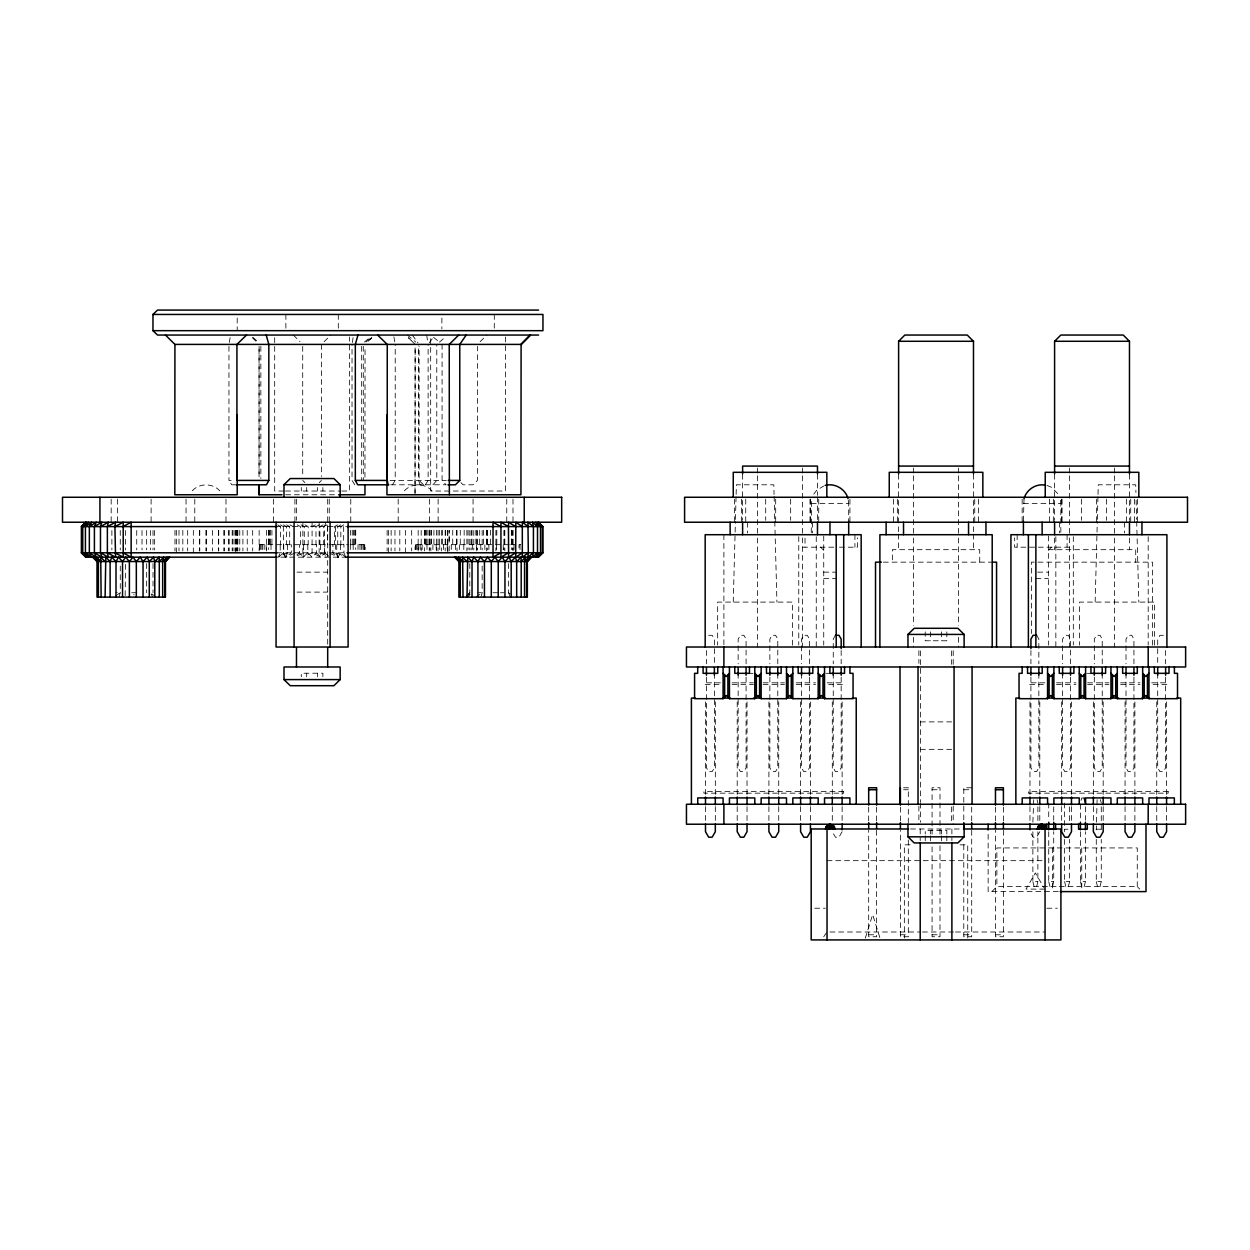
<?xml version="1.0" encoding="UTF-8"?>
<svg xmlns="http://www.w3.org/2000/svg" width="1250" height="1250" viewBox="0 0 1250 1250"><rect width="100%" height="100%" fill="white"/><g stroke="black" fill="none" stroke-linecap="round" stroke-linejoin="round"><path stroke-width="0.75" stroke-dasharray="5 3.75" d="M259.094 346.359L259.047 477.203L259.047 346.359M364.953 477.203L365.047 346.359M415.031 494.766L415.172 346.359M415.031 492.828L415.094 346.359M733.25 602.094L735.406 521.328M735.453 519.406L736.062 496.328M736.125 494.406L736.375 484.797L773.812 484.797L774.062 494.406M1095.156 602.094L1097.297 521.328M1097.359 519.406L1097.969 496.328M1098.016 494.406L1098.281 484.797L1135.719 484.797L1135.922 492.484M303.578 544.688L303.109 557.172L312.078 552.797L321.062 557.172L324.781 552.797L324.781 544.688M302.875 522.234L302.875 557.172M811.25 532.75L811.672 500.281M1023.406 521.062L1024.031 498.656M125.156 595.641L125.531 563.562M352.328 342.531L353.5 335.047M319.125 522.234L319.125 557.172M229.281 342.531L230.594 335.047M1033.719 799.688L1032.875 822.188M1036.625 886.625L1037.875 881.625L1037.875 831.766M1052.469 886.625L1053.719 881.625L1053.719 831.766M1068.328 886.625L1069.578 881.625L1069.578 839.438M1097.109 799.688L1096.281 829.859M1084.172 886.625L1085.422 881.625L1085.422 831.766M1100.016 886.625L1101.266 881.625L1101.266 839.438M119.094 597.109L120.266 592.734L120.266 563.562M480.984 597.109L482.156 592.734L482.156 563.562M865.297 938.109L872.656 914.563L880.016 938.109M287.438 544.688L287.438 552.797L286.016 557.172L295.281 552.797M325.969 522.234L324.516 526.594L324.516 552.797L325.969 557.172M285.109 557.172L283.438 552.797L283.344 526.594L285.109 522.234M340.438 544.688L340.438 552.797L338.141 557.172L330.422 553.531M835.437 635.297L833.25 639.094L833.25 663.812M842.125 831.734L838.953 837.219L835.469 837.219L832.297 831.734M1039.797 831.734L1036.625 837.219L1033.141 837.219L1029.969 831.734M425.359 484.797L428.125 480.422L428.125 344.406M392.422 484.797L395.219 480.422L395.219 344.406M823.703 936.75L827.031 932L920.469 932M429.25 342.812L433.312 337.344M468.016 597.109L470.109 594.188M813.766 494.156L816.734 490.266L823.625 486.047M432.984 484.797L436.781 480.422L436.781 344.406M469.797 563.562L469.797 592.734L465.969 597.109L469.859 593.828M307.812 544.688L307.812 552.797L312.078 557.172L316.359 552.797L316.359 544.688M324.125 341.719L330.797 335.047M319.266 482.609L321.438 480.422M480.109 341.719L486.797 335.047M991.891 891.609L996.875 886.625L1057.328 886.625M371.781 337.719L367.75 341.719L371.766 337.719M1048.359 550.312L1051.5 547.188M466.406 596.016L469.797 592.734M307.812 552.797L303.109 557.172L299.391 552.797L299.391 544.688M365.953 342.062L371.266 337.375M296.875 554.984L299.391 552.797M439.5 342.062L444.938 337.375M192.281 490.797C199.359 482.938 212.75 482.969 219.797 490.844M404.422 490.797C411.5 482.938 424.906 482.969 431.953 490.844M364.438 342.062L369.984 337.375M283.734 544.688L283.734 552.797L278.344 557.172L346.062 557.172M115.438 596.016L120.266 592.734L115.625 592.734M475.719 597.109L482.156 592.734L477.516 592.734M343.75 524.844L340.828 526.594L340.828 544.688M340.781 524.844L337.75 526.594L337.75 544.688M337.594 524.844L334.484 526.594L334.484 544.688M315.328 524.844L312.078 526.594L308.844 524.844M319.281 524.844L316 526.594L316 544.688M326.969 524.844L323.703 526.594L323.703 544.688M323.172 524.844L319.891 526.594L319.891 544.688M287.438 552.797L278.344 557.172L280.219 552.797L280.219 544.688M297.422 555.719L303.578 552.797M228.953 346.344L228.953 480.422L234.578 480.422M390.016 480.422L446.359 480.422M234.906 484.797L231.75 484.797L228.953 480.422M390.688 484.797L446.094 484.797L442.078 480.422L442.078 344.406M283.797 491.031L274.688 491.031L274.688 336.984M285.5 491.031L340.375 491.031M341.75 491.031L349.484 491.031L349.484 336.984M285.656 494.766L336.672 494.766M811.25 503.516L848.688 503.516L848.688 521.062M1023.406 503.516L1060.844 503.516L1060.844 532.75M275.625 526.594L346.234 526.594M259.094 544.688L348.531 544.688M350.203 544.688L365.078 544.688L365.078 549.562M509.156 544.688L415.078 544.688L415.078 549.562M510.656 544.688L514.562 544.688M520.719 544.688L519.016 544.688L519.016 549.562M802.516 547.188L836.438 547.188M839.438 547.188L857.422 547.188L857.422 537.828M1069.578 547.188L1014.656 547.188L1014.656 537.828M1048.359 549.688L1135.719 549.688L1135.719 562.156M276.922 552.797L328.875 552.797M329.594 552.797L348.734 552.797M883.328 562.156L992.656 562.156M297.016 572.141L327.688 572.141M823.734 572.141L836.203 572.141M1037.656 572.141L1048.359 572.141M823.734 578.391L836.203 578.391M1035.875 578.391L1048.359 578.391M297.016 592.109L327.688 592.109M136.734 592.734L131.141 592.734L134.219 594.922M493.031 592.734L498.625 592.734M500.391 592.734L503.906 592.734M708.656 635.297L712.188 635.297L714.375 639.094L714.375 663.812M1163.438 635.297L1159.906 635.297L1157.703 639.094L1157.703 663.812M749.453 673.328L753.016 673.328M826.312 673.328L829.875 673.328M1087.375 673.328L1090.938 673.328M720.406 682.828L704.875 682.828L704.875 684.422L720.406 684.422M732.062 682.828L753.422 682.828M763.141 682.828L784.5 682.828M796.141 682.828L815.562 682.828M827.219 682.828L842.75 682.828L842.75 684.422L827.219 684.422M1044.875 682.828L1029.328 682.828L1029.328 684.422L1044.875 684.422M1056.516 682.828L1075.938 682.828M1087.594 682.828L1108.953 682.828M1120.609 682.828L1140.031 682.828M1151.672 682.828L1167.219 682.828L1167.219 684.422L1151.672 684.422M732.062 684.422L753.422 684.422M763.141 684.422L784.5 684.422M796.141 684.422L815.562 684.422M1056.516 684.422L1075.938 684.422M1087.594 684.422L1108.953 684.422M1120.609 684.422L1140.031 684.422M920.438 721.891L951.641 721.891M920.438 749.344L951.641 749.344M903.547 787.766L908.313 787.766L908.313 822.609M971.703 787.766L963.781 787.766L963.781 822.609M903.547 789.734L908.313 789.734M932.078 789.734L940 789.734M963.781 789.734L971.703 789.734M1084.172 798.016L1081.672 798.016L1080.422 803.016L1080.422 820.266M910.484 828.984L961.594 828.984M1064.453 829.219L1067.953 829.219M1096.156 829.219L1103.141 829.219M910.109 844.828L904.344 844.828L904.344 937.984M960.063 844.828L967.734 844.828L967.734 937.984M827.031 860.672L1043.125 860.672M1032.875 831.766L1032.875 881.625L1037.875 881.625M1048.734 831.766L1048.734 881.625L1053.719 881.625M1064.578 839.438L1064.578 881.625L1069.578 881.625M1080.422 831.766L1080.422 881.625L1085.422 881.625M1096.281 839.438L1096.281 881.625L1101.266 881.625M1059.281 886.625L1137.266 886.625L1139.766 889.109M1044.734 889.109L1026.016 889.109L1035.375 872.906L1043.797 887.5M1058.312 891.609L988.141 891.609L988.141 831.922M814.719 908.219L825.281 908.219M1046.812 908.219L1057.375 908.219M922.422 932L953.562 932M955.516 932L1045.047 932M868.688 934.781L876.609 934.781M900.391 934.781L908.313 934.781M932.078 934.781L940 934.781M963.781 934.781L971.703 934.781M995.469 934.781L1003.406 934.781M1046.969 485.422L1051.484 487.297L1058.328 494.156M320.594 544.688L320.594 552.797L328.281 556.438M336.734 544.688L336.734 552.797L345.828 557.172L340.438 552.797M304.891 524.844L308.172 526.594L308.172 544.688M301 524.844L304.281 526.594L304.281 544.688M297.203 524.844L300.469 526.594L300.469 544.688M289.953 524.844L293.141 526.594M286.562 524.844L289.688 526.594L289.688 544.688M283.375 524.844L286.406 526.594L286.406 544.688M280.422 524.844L283.344 526.594M277.688 524.844L280.516 526.594L280.516 544.688M508.547 563.562L508.547 592.734L513.188 596.016M151.828 593.828L156.156 597.109M433.656 337.375L439.266 342.062M407.406 335.047L415.719 342.062M324.781 552.797L328.562 556.078M252.906 337.375L258.219 342.062M316.359 552.797L321.062 557.172L320.594 552.797M423.562 484.797L419.094 480.422L419.094 346.344M415.172 344.406L408.391 337.719L412.437 341.719M820.578 547.188L823.734 550.312M252.375 337.719L256.438 341.719M460.906 482.609L463.078 484.797L473.062 484.797L477.438 480.422L477.438 346.344M293.359 335.047L300.047 341.719M302.719 480.422L304.906 482.609M412.297 335.047L417.969 342.844M354.797 484.797L352.031 480.422L352.031 344.406M338.281 557.172L335.531 552.797L335.531 526.594M1036.641 635.297L1038.844 639.094L1038.844 663.812M151.203 594.188L152.844 597.109M283.734 552.797L286.016 557.172L291.297 552.797L291.297 544.688M345.203 555.719L343.953 552.797L343.953 544.688M508.547 592.734L510.344 597.109M420.234 484.797L418.5 480.422L418.5 344.406M336.734 552.797L338.141 557.172L332.875 552.797L332.875 544.688M1100.438 799.688L1101.266 803.016M1096.281 881.625L1097.531 886.625M1080.422 881.625L1081.672 886.625M1064.578 881.625L1065.828 886.625M1037.047 799.688L1037.875 803.016M1048.734 881.625L1049.984 886.625M1032.875 881.625L1034.125 886.625M393.906 336.906L394.891 342.531M426.672 335.047L427.828 342.531M1060.406 500.281L1060.844 503.516M848.266 500.281L848.688 503.516M1136.125 500.172L1136.625 519.406M1136.688 521.328L1138.828 602.094M774.125 496.328L774.734 519.406M774.781 521.328L776.938 602.094M1166.578 701.906L1166.578 797.922M1166.578 806.656L1166.578 822.094M1165.625 650.5L1165.625 663.812M1165.625 677.125L1165.625 767.781L1163.438 771.594L1159.906 771.594L1157.703 767.781L1157.703 673.328M1156.75 701.906L1156.75 797.922M1156.75 806.656L1156.75 822.094M1154.438 645.141L1154.438 602.094L1079.562 602.094L1079.562 645.141M1152.562 645.094L1152.562 562.156L1031.516 562.156L1031.516 633.516M1148.188 536.641L1148.188 645.078M1137.578 499.188L1137.578 522.234M1137.266 886.625L1137.266 847.937L996.875 847.937L996.875 886.625M1134.891 701.906L1134.891 797.922M1134.891 806.656L1134.891 822.094M1134.469 499.188L1134.469 522.234M1133.938 663.812L1133.938 639.094L1131.734 635.297L1128.203 635.297L1126.016 639.094L1126.016 663.812M1133.938 677.125L1133.938 767.781L1131.734 771.594L1128.203 771.594L1126.016 767.781L1126.016 673.328M1130.719 499.188L1130.719 522.234M1129.469 474.234L1129.469 520.469M1129.469 538L1129.469 549.688M1126.359 499.188L1126.359 522.234M1125.062 701.906L1125.062 797.922M1125.062 806.656L1125.062 822.094M1124.547 522.234L1124.547 532.922M1114.5 468.016L1114.5 473.859M1114.5 475.797L1114.5 536.109M1114.5 538.062L1114.5 647.016M1106.391 499.188L1106.391 520.312M1103.188 701.906L1103.188 797.922M1103.188 806.656L1103.188 822.094M1102.234 663.812L1102.234 639.094L1100.047 635.297L1096.5 635.297L1094.312 639.094L1094.312 663.812M1102.234 673.328L1102.234 767.781L1100.047 771.594L1096.5 771.594L1094.312 767.781L1094.312 677.125M1101.266 806.844L1101.266 829.859M1096.406 499.188L1096.406 522.234M1093.359 701.906L1093.359 796M1093.359 806.656L1093.359 822.094M1085.422 806.844L1085.422 820.266M1081.734 847.937L1081.734 889.719M1081.422 499.188L1081.422 520.312M1073.312 536.641L1073.312 645.078M1071.484 701.906L1071.484 796M1071.484 806.656L1071.484 822.094M1070.531 663.812L1070.531 639.094L1068.344 635.297L1064.812 635.297L1062.609 639.094L1062.609 663.812M1070.531 677.125L1070.531 767.781L1068.344 771.594L1064.812 771.594L1062.609 767.781L1062.609 673.328M1069.578 468.016L1069.578 473.859M1069.578 475.797L1069.578 536.109M1069.578 537.828L1069.578 647.016M1069.578 806.844L1069.578 822.188M1067.078 534.703L1067.078 547.188M1064.578 803.016L1064.578 831.766M1062.078 499.188L1062.078 522.234M1061.656 701.906L1061.656 796M1061.656 806.656L1061.656 822.094M1061.453 499.188L1061.453 522.234M1059.531 522.234L1059.531 532.922M1055.844 536.641L1055.844 647.016M1054.594 474.234L1054.594 520.469M1054.594 538L1054.594 549.688M1053.719 806.844L1053.719 820.266M1053.344 499.188L1053.344 522.234M1052.406 847.937L1052.406 891.609M1049.609 499.188L1049.609 522.234M1048.734 803.016L1048.734 820.266M1048.359 535.953L1048.359 645.109M1039.797 701.906L1039.797 796M1039.797 806.656L1039.797 822.094M1038.844 673.328L1038.844 767.781L1036.641 771.594L1033.109 771.594L1030.922 767.781L1030.922 673.328M1037.875 806.844L1037.875 822.188M1030.922 650.5L1030.922 663.812M1029.969 701.906L1029.969 797.922M1029.969 806.656L1029.969 822.094M1022.156 499.188L1022.156 522.234M1017.156 534.703L1017.156 547.188M1003.406 807.141L1003.406 822.609M1003.406 830.344L1003.406 936.75L995.469 936.75L995.469 830.344M995.469 807.141L995.469 822.609M979.719 562.156L979.719 549.688L892.359 549.688L892.359 562.156M978.469 499.188L978.469 522.234M974.734 499.188L974.734 522.234M973.484 474.234L973.484 532.156M973.484 534.094L973.484 549.688M971.703 807.141L971.703 822.609M971.703 830.344L971.703 936.75L963.781 936.75L963.781 841.953M958.5 468.016L958.5 473.859M958.5 475.797L958.5 536.109M958.5 538.062L958.5 625.609M958.5 637.297L958.5 647.016M953.203 650.656L953.203 666.984M953.203 806.078L953.203 824.219M951.891 828.984L951.891 840.656M951.641 650.859L951.641 664.297M951.641 806.953L951.641 822.297M946.844 631.859L946.844 640.781L925.234 640.781L925.234 631.859M946.844 834.031L946.844 830.469L925.234 830.469L925.234 834.031M946.844 835.812L946.844 841.156M941.453 631.859L941.453 640.781M941.453 830.469L941.453 834.031M941.453 835.812L941.453 841.156M940 834.219L940 787.766L932.078 787.766L932.078 834.219M940 845.828L940 936.75L932.078 936.75L932.078 845.828M930.641 631.859L930.641 640.781M930.641 830.469L930.641 834.031M930.641 835.812L930.641 841.156M925.234 835.812L925.234 841.156M920.438 650.859L920.438 802.328M920.438 803.109L920.438 822.297M920.203 828.984L920.203 840.656M918.891 650.656L918.891 663.359M918.891 806.078L918.891 824.219M913.578 468.016L913.578 473.859M913.578 475.797L913.578 536.109M913.578 538.062L913.578 625.609M913.578 637.297L913.578 647.016M908.313 840.016L908.313 936.75L900.391 936.75L900.391 830.344M900.391 807.141L900.391 822.609M898.609 474.234L898.609 532.156M898.609 534.094L898.609 549.688M897.359 499.188L897.359 522.234M893.609 499.188L893.609 522.234M876.609 807.141L876.609 822.609M876.609 830.344L876.609 936.75L868.688 936.75L868.688 830.344M868.688 807.141L868.688 822.609M854.922 534.703L854.922 547.188M849.938 499.188L849.938 522.234M842.125 701.906L842.125 797.922M842.125 806.656L842.125 822.094M841.172 650.5L841.172 663.812M841.172 677.125L841.172 767.781L838.969 771.594L835.437 771.594L833.25 767.781L833.25 673.328M832.297 701.906L832.297 797.922M832.297 806.656L832.297 822.094M823.734 535.953L823.734 645.109M818.734 499.188L818.734 522.234M817.484 474.234L817.484 495.344M817.484 497.047L817.484 520.297M816.25 536.641L816.25 647.016M812.562 522.234L812.562 532.922M810.625 499.188L810.625 522.234M810.422 701.906L810.422 797.922M810.422 806.656L810.422 822.094M810 499.188L810 522.234M809.469 663.812L809.469 639.094L807.281 635.297L803.75 635.297L801.547 639.094L801.547 663.812M809.469 677.125L809.469 767.781L807.281 771.594L803.75 771.594L801.547 767.781L801.547 673.328M805.016 538.266L805.016 547.188M802.516 468.016L802.516 473.859M802.516 475.797L802.516 536.109M802.516 537.828L802.516 647.016M800.594 701.906L800.594 797.922M800.594 806.656L800.594 822.094M798.766 536.641L798.766 645.078M792.531 645.141L792.531 602.094L717.656 602.094L717.656 645.141M790.656 499.188L790.656 520.312M778.734 701.906L778.734 797.922M778.734 806.656L778.734 822.094M777.781 663.812L777.781 639.094L775.578 635.297L772.047 635.297L769.859 639.094L769.859 663.812M777.781 673.328L777.781 767.781L775.578 771.594L772.047 771.594L769.859 767.781L769.859 677.125M775.688 499.188L775.688 522.234M768.906 701.906L768.906 796M768.906 806.656L768.906 822.094M765.703 499.188L765.703 520.312M757.594 468.016L757.594 473.859M757.594 475.797L757.594 536.109M757.594 538.062L757.594 647.016M747.547 522.234L747.547 532.922M747.031 701.906L747.031 796M747.031 806.656L747.031 822.094M746.078 663.812L746.078 639.094L743.891 635.297L740.344 635.297L738.156 639.094L738.156 663.812M746.078 677.125L746.078 767.781L743.891 771.594L740.344 771.594L738.156 767.781L738.156 673.328M745.734 499.188L745.734 522.234M742.609 474.234L742.609 520.297M741.375 499.188L741.375 522.234M737.203 701.906L737.203 796M737.203 806.656L737.203 822.094M734.5 499.188L734.5 522.234M723.891 534.703L723.891 645.078M715.328 701.906L715.328 796M715.328 806.656L715.328 822.094M714.375 673.328L714.375 767.781L712.188 771.594L708.656 771.594L706.453 767.781L706.453 673.328M706.453 650.5L706.453 663.812M705.5 701.906L705.5 797.922M705.5 806.656L705.5 822.094M520.031 544.688L520.031 549.562M514 544.688L514 549.562M513 499.188L513 522.234M513.109 530.344L513.109 550.938M512.281 530.484L512.281 549.938M511.703 530.219L511.719 549.562M511.359 530.219L511.359 544.688M506.766 499.188L506.766 522.234M505.469 336.984L505.469 491.031L430.672 491.031L430.672 336.984M504.828 530.344L504.828 550.938M504.531 530.219L504.531 544.688M503.906 530.484L503.906 549.938M503.25 544.688L503.25 549.562M496.812 530.219L496.812 544.688M496.422 544.688L496.422 549.562M495.906 530.344L495.906 550.938M494.281 314.453L494.281 328.875M490.469 530.219L490.469 544.688M488.859 544.688L488.859 549.562M487.437 530.484L487.437 549.938M487.031 530.219L487.031 544.688M486.5 530.344L486.5 550.938M484.875 544.688L484.875 549.562M483.422 530.219L483.422 544.688M482.156 530.484L482.156 549.938M480.766 544.688L480.766 549.562M479.688 530.219L479.688 544.688M477.516 530.484L477.516 549.938M476.766 530.344L476.766 550.938M476.578 544.688L476.578 549.562M475.875 530.219L475.875 544.688M473.781 530.484L473.781 549.938M473.062 499.188L473.062 522.234M472.344 544.688L472.344 549.562M471.984 530.219L471.984 544.688M471.156 530.484L471.156 549.938M469.797 530.484L469.797 549.938M468.078 530.219L468.078 549.562M466.891 530.344L466.891 550.938M464.156 530.219L464.156 544.688M463.812 544.688L463.812 549.562M460.281 530.219L460.281 544.688M459.562 544.688L459.562 549.562M457.031 530.344L457.031 550.938M456.453 530.219L456.453 544.688M455.375 544.688L455.375 549.562M452.734 530.219L452.734 544.688M451.281 544.688L451.281 549.562M449.188 550.938L449.188 530.344L449.125 544.688M447.828 530.344L447.828 552.797M447.359 530.344L447.359 550.938M447.281 544.688L447.281 549.562M445.672 530.219L445.672 544.688M445.172 530.344L445.172 550.938M443.422 544.688L443.422 549.562M442.406 530.219L442.406 544.688M441.875 318.047L441.875 328.875M441.344 530.344L441.344 550.938M439.734 544.688L439.734 549.562M439.344 530.219L439.344 544.688M438.125 499.188L438.125 522.234M438.047 530.344L438.047 550.938M436.5 530.219L436.5 550.938M436.219 544.688L436.219 549.562M433.922 530.219L433.922 544.688M432.906 544.688L432.906 549.562M431.625 530.219L431.625 544.688M430.844 530.344L430.844 550.938M429.609 530.219L429.828 549.562M429.391 499.188L429.391 522.234M429.266 530.344L429.266 550.938M427.906 530.219L427.906 544.688M426.984 544.688L426.984 549.562M426.531 530.219L426.531 544.688M425.484 530.219L425.484 544.688M424.797 530.219L424.797 544.688M424.438 530.219L424.641 550.938M422.141 544.688L422.141 549.562M421.172 530.344L421.172 550.938M420.156 544.688L420.156 549.562M418.484 544.688L418.484 549.562M418.156 530.344L418.156 550.938M417.125 544.688L417.125 549.562M416.109 544.688L416.109 549.562M415.422 544.688L415.422 549.562M411.672 530.344L411.672 550.938M405.469 530.344L405.469 552.797M399.812 530.344L399.812 550.938M398.188 499.188L398.188 522.234M394.969 530.344L394.969 550.938M391.141 530.344L391.141 550.938M388.484 530.344L388.484 552.797M387.125 530.344L387.125 550.938M364.734 544.688L364.734 549.562M364.047 544.688L364.047 549.562M363.297 346.344L363.297 480.422M363.031 544.688L363.031 549.562M361.672 346.344L361.672 480.422M361.672 544.688L361.672 549.562M360 544.688L360 549.562M358.016 544.688L358.016 549.562M355.719 530.219L355.734 549.562M355.359 530.219L355.359 544.688M354.672 530.219L354.672 544.688M353.625 530.219L353.625 544.688M353.172 544.688L353.172 549.562M352.25 530.219L352.25 544.688M350.766 499.188L350.766 522.234M350.547 530.219L350.547 544.688M350.328 544.688L350.328 549.562M343.656 526.594L343.656 544.688M338.297 314.453L338.297 328.875M329.25 499.188L329.25 522.234M327.688 499.188L327.688 645.875M327.438 526.594L327.438 544.688M322.891 487.469L322.891 491.031M322.891 676.797L322.891 673.219L301.281 673.219L301.281 676.797M321.438 344.406L321.438 476.531M317.484 487.469L317.484 491.031M317.484 673.219L317.484 676.797M312.078 522.234L312.078 557.172M306.688 487.469L306.688 491.031M306.688 673.219L306.688 676.797M302.719 346.344L302.719 476.531M301.281 487.469L301.281 491.031M296.484 499.188L296.484 520.312M294.922 499.188L294.922 522.234M285.875 314.453L285.875 328.875M273.406 499.188L273.406 522.234M271.922 530.219L271.922 544.688M271 544.688L271 549.562M270.547 530.219L270.547 544.688M269.5 530.219L269.5 544.688M268.797 530.219L268.797 544.688M268.453 530.219L268.438 549.562M266.5 530.344L266.5 550.938M266.156 544.688L266.156 549.562M264.172 544.688L264.172 549.562M262.5 544.688L262.5 549.562M261.141 544.688L261.141 549.562M260.859 346.344L260.859 478.484M260.125 544.688L260.125 549.562M259.438 544.688L259.438 549.562M259.141 530.344L259.141 550.938M252.688 530.344L252.688 550.938M247.234 530.344L247.234 550.938M242.906 530.344L242.906 550.938M239.766 530.344L239.766 550.938M237.844 530.344L237.844 550.938M237.203 318.047L237.203 330.672M237.203 530.344L237.203 550.938M237.031 530.344L237.031 550.938M236.641 530.344L236.641 550.938M235.688 530.344L235.688 552.797M234.953 530.344L234.953 550.938M233.031 530.344L233.031 550.938M232.188 530.344L232.188 550.938M229.203 530.344L229.203 550.938M228.453 530.344L228.453 550.938M225.984 499.188L225.984 522.234M224.344 530.344L224.344 550.938M223.828 530.344L223.828 550.938M218.703 530.344L218.703 550.938M218.484 530.344L218.484 550.938M212.578 530.344L212.5 550.938M206.266 530.344L206.266 550.938M206.016 530.344L206.016 550.938M199.766 530.344L199.766 550.938M199.531 530.344L199.531 550.938M194.781 499.188L194.781 522.234M193.328 530.344L193.328 552.797M187.672 530.344L187.672 550.938M186.047 499.188L186.047 522.234M182.828 530.344L182.828 550.938M179 530.344L179 550.938M176.344 530.344L176.344 552.797M174.984 530.344L174.984 550.938M154.359 530.484L154.359 549.938M153.016 530.484L153.016 549.938M153.016 563.562L153.016 592.734M151.109 499.188L151.109 522.234M150.391 530.484L150.391 549.938M146.656 530.484L146.656 549.938M146.656 563.562L146.656 592.734M142.016 530.484L142.016 549.938M136.734 530.484L136.734 549.938M125.531 530.484L125.531 549.938M120.266 530.484L120.266 549.938M117.406 499.188L117.406 522.234M111.875 530.484L111.875 549.938M111.172 499.188L111.172 522.234M843.703 791.578L703.922 791.578L703.922 793.156L843.703 793.156L843.703 791.578M1168.172 791.578L1028.375 791.578L1028.375 793.156L1168.172 793.156L1168.172 791.578"/><path stroke-width="1.5" d="M259.047 494.766L259.047 485.016L259.047 494.766L281.953 494.766M364.953 485.016L364.953 494.766L338.609 494.766M165.453 335.047L174.922 344.406L521.109 344.406L530.328 335.047L521.109 344.406L520.938 494.766L386.953 494.766L386.953 414.906M174.922 344.406L174.812 494.766L237.203 494.766L237.203 414.906M528.328 526.594L522.312 522.234L522.312 557.172L528.328 552.797L527.922 522.234L533.422 526.594L533.422 552.797L532.484 557.172L537.516 552.797L537.516 526.594L535.828 522.234L540.5 526.594L540.5 552.797L537.891 557.172L542.328 552.797L542.328 526.594L538.578 522.234L542.953 526.594L542.953 552.797L538.578 557.172L346.062 557.172M508.453 552.797L500.938 557.172L500.938 522.234L508.453 526.594L508.609 557.172L515.688 552.797L515.812 522.234L522.375 526.594M508.453 526.594L508.609 522.234L515.688 526.594M114.922 552.797L123.219 557.172L123.219 522.234L114.922 526.594L115.562 557.172L107.375 552.797L107.375 526.594L108.359 522.234L100.469 526.594L100.469 552.797L101.859 557.172L94.406 552.797L94.406 526.594L96.25 522.234L89.344 526.594L89.344 552.797L91.688 557.172L85.422 552.797L85.422 526.594L88.328 522.234L82.75 526.594L82.75 552.797L86.281 557.172L81.391 552.797L81.391 526.594L85.594 522.234M528.328 552.797L527.922 557.172L533.422 552.797M827.828 828.984L829 824.859L830.203 824.219L834.328 826.594L834.969 828.984M1039.5 828.984L1040.672 824.859L1041.875 824.219L1046 826.594L1046.641 828.984L1044.25 824.859L1039.5 824.859L1037.125 828.984L1039.5 824.859L1041.875 824.219L1046 826.594L1046 828.984L1043.938 824.859M114.922 526.594L115.562 522.234L107.375 526.594M105.094 597.109L105.797 557.172L110.125 561.531L110.125 597.109M467 597.109L467.703 557.172L472.031 561.531L472.031 597.109M832.578 828.984L832.266 826.594L830.203 824.859L826.094 828.984L827.828 824.859L830.203 824.219L834.328 826.594L834.328 828.984L832.578 824.859L827.828 824.859L825.453 828.984L828.141 824.859L830.203 824.219L833.797 826.594L832.578 828.984L830.203 826.594M1044.25 828.984L1043.938 826.594L1041.875 824.859L1037.766 828.984L1039.812 824.859L1041.875 824.219L1045.469 826.594L1044.25 828.984L1041.875 826.594M162.672 597.109L162.672 561.531L163.688 557.172L159.297 561.531L159.297 597.109M524.562 597.109L524.562 561.531L525.578 557.172L521.203 561.531L521.203 597.109M357.969 335.047L355.328 344.406L355.328 480.422L357.734 484.797L388.797 484.797M100.469 526.594L101.859 522.234L94.406 526.594M110.125 561.531L111.797 557.172L116.016 561.531L116.016 597.109M472.031 561.531L473.688 557.172L477.922 561.531L477.922 597.109M537.516 552.797L535.828 557.172L540.5 552.797M1024.031 498.656C1026.438 489.641 1036.125 483.219 1045.344 485.219M164.75 597.109L164.75 561.531L167.047 557.172L162.672 561.531M526.641 597.109L526.641 561.531L528.953 557.172L524.562 561.531M89.344 526.594L91.688 522.234L85.422 526.594M266.203 335.047L268.828 344.406L268.828 480.422L266.438 484.797L236 484.797M116.016 561.531L118.484 557.172L122.531 561.531L122.531 597.109M477.922 561.531L480.375 557.172L484.438 561.531L484.438 597.109M466.203 335.047L459.766 344.406L459.766 480.422L455.438 484.797L447.953 484.797M122.531 561.531L125.625 557.172L129.391 561.531L129.391 597.109M484.438 561.531L487.531 557.172L491.297 561.531L491.297 597.109M82.75 526.594L86.281 522.234L81.391 526.594L277.062 526.594M129.391 561.531L132.969 557.172L136.328 561.531L136.328 597.109M491.297 561.531L494.875 557.172L498.234 561.531L498.234 597.109M542.297 552.797L537.891 557.172M136.328 561.531L140.25 557.172L143.047 561.531L143.047 597.109M498.234 561.531L502.156 557.172L504.953 561.531L504.953 597.109M143.047 561.531L147.203 557.172L149.281 561.531L149.281 597.109M504.953 561.531L509.109 557.172L511.188 561.531L511.188 597.109M149.281 561.531L153.578 557.172L154.781 561.531L154.781 597.109M511.188 561.531L515.469 557.172L516.672 561.531L516.672 597.109M154.781 561.531L159.141 557.172L159.297 561.531M521.109 344.406L530.453 335.047M516.672 561.531L521.031 557.172L521.203 561.531M164.75 561.531L169.125 557.172L165.453 561.531L165.453 597.109L97 597.109L97 561.531L94.016 557.172L98.391 561.531L98.391 597.109M169.828 557.172L165.453 561.531L97 561.531L92.625 557.172M526.641 561.531L531.016 557.172L527.344 561.531L527.344 597.109L458.891 597.109L458.891 561.531L455.906 557.172L460.281 561.531L460.281 597.109M531.719 557.172L527.344 561.531L458.891 561.531L454.516 557.172M898.609 473.812L898.609 341.281L904.844 335.047L967.234 335.047L973.484 341.281L973.484 473.812M1054.594 473.812L1054.594 341.281L1060.844 335.047L1123.234 335.047L1129.469 341.281L1129.469 473.812M729.438 673.328L726.266 676.5L723.094 673.328M697.703 666.984L697.703 673.328L694.578 673.328L694.578 698.688L723.094 698.688L726.266 695.516L729.438 698.688L754.797 698.688L757.969 695.516L761.141 698.688L786.5 698.688L789.656 695.516L792.828 698.688L818.188 698.688L821.359 695.516L824.531 698.688L853.062 698.688L853.062 673.328L849.922 673.328L849.922 666.984M761.141 673.328L757.969 676.5L754.797 673.328M792.828 673.328L789.656 676.5L786.5 673.328M824.531 673.328L821.359 676.5L818.188 673.328M1053.891 673.328L1050.734 676.5L1047.562 673.328M1022.156 666.984L1022.156 673.328L1019.031 673.328L1019.031 698.688L1047.562 698.688L1050.734 695.516L1053.891 698.688L1079.25 698.688L1082.422 695.516L1085.594 698.688L1110.953 698.688L1114.125 695.516L1117.297 698.688L1142.656 698.688L1145.812 695.516L1148.984 698.688L1177.516 698.688L1177.516 673.328L1174.391 673.328L1174.391 666.984M1085.594 673.328L1082.422 676.5L1079.25 673.328M1117.297 673.328L1114.125 676.5L1110.953 673.328M1148.984 673.328L1145.812 676.5L1142.656 673.328M458.703 335.047L449.234 344.406L449.359 494.766M284 497.266L284 484.672L290.25 478.547L333.922 478.547L340.156 484.672L340.156 497.266M340.156 679.594L333.922 685.703L290.25 685.703L284 679.594L284 666.984L340.156 666.984L340.156 679.594L284 679.594M907.969 647.016L907.969 634.422L914.203 628.297L957.875 628.297L964.125 634.422L964.125 647.016M964.125 824.219L964.125 836.828L957.875 842.938L914.203 842.938L907.969 836.828L907.969 824.219M246.531 335.047L236.922 344.406L236.922 480.422L268.828 480.422M538.578 335.047L157.516 335.047L152.969 330.672L152.969 314.453L157.516 310.078L538.578 310.078M826.094 828.984L826.094 826.594L828.141 824.859M1037.766 828.984L1037.766 826.594L1039.812 824.859M826.625 826.594L829 824.859M1038.297 826.594L1040.672 824.859M522.375 552.797L515.812 557.172L515.688 552.797M500.844 552.797L493.031 557.172L493.031 522.234L500.844 526.594M122.922 526.594L131.141 522.234L131.141 557.172L122.922 552.797M825.125 485.422C834.781 482.781 845.516 488.969 848.047 498.656M152.969 314.453L542.953 314.453L542.953 330.672L152.969 330.672M898.609 341.281L973.484 341.281M1054.594 341.281L1129.469 341.281M898.609 466.078L973.484 466.078M1054.594 466.078L1129.469 466.078M355.328 480.422L387.25 480.422L388.172 484.797M448.266 480.422L459.766 480.422M284 484.672L340.156 484.672M347.109 526.594L542.953 526.594M277.062 552.797L81.391 552.797L85.594 557.172L277.062 557.172M347.109 552.797L542.953 552.797M881.375 562.156L875.516 562.156L875.516 647.016M992.656 562.156L996.562 562.156L996.562 647.016M907.969 634.422L964.125 634.422M835.437 635.297L838.969 635.297L841.172 639.094L841.172 648.609M1036.641 635.297L1033.109 635.297L1030.922 639.094L1030.922 648.609M695.281 698.078L691.406 698.078L691.406 804.25M722.422 698.078L730.188 698.078M753.453 698.078L761.203 698.078M786.422 698.078L792.234 698.078M817.438 698.078L825.203 698.078M852.344 698.078L856.234 698.078L856.234 804.25M1019.734 698.078L1015.859 698.078L1015.859 804.25M1046.891 698.078L1054.641 698.078M1079.859 698.078L1085.672 698.078M1110.875 698.078L1118.641 698.078M1141.906 698.078L1149.656 698.078M1176.812 698.078L1180.688 698.078L1180.688 804.25M868.688 789.734L876.609 789.734M995.469 789.734L1003.406 789.734M826.094 826.594L834.328 826.594M1037.766 826.594L1046 826.594M908.547 828.984L811.188 828.984L811.188 939.922L1060.906 939.922L1060.906 828.984L963.531 828.984M907.969 836.828L964.125 836.828M1060.234 891.609L1146 891.609L1146 824.219M100.469 552.797L108.359 557.172L107.375 552.797M89.344 552.797L96.25 557.172L94.406 552.797M82.75 552.797L88.328 557.172L85.422 552.797M537.516 526.594L532.484 522.234L533.422 526.594M377.625 335.047L387.25 344.406L387.25 480.422M542.328 526.594L537.891 522.234L540.5 526.594M538.984 523.312L541.188 525.5M467 561.531L462.625 557.172L463.031 597.109M463.031 561.531L458.641 557.172L460.281 561.531M105.094 561.531L100.734 557.172L101.125 597.109M101.125 561.531L96.75 557.172L98.391 561.531M832.266 824.859L833.797 826.594M1039.812 826.594L1041.875 828.984L1041.875 824.219M828.141 826.594L830.203 828.984L830.203 824.219M1043.078 824.859L1043.938 826.594M831.406 824.859L832.266 826.594M1084.172 798.016L1085.422 803.016M1174.344 804.25L1174.344 797.922L1148.984 797.922L1148.984 804.25M1169 666.984L1169 673.328L1154.344 673.328L1154.344 666.984M1166.906 647.016L1166.906 534.703L1010.922 534.703L1010.922 647.016M1166.578 797.016L1166.578 804.734M1166.578 824.016L1166.578 831.734L1163.406 837.219L1159.922 837.219L1156.75 831.734L1156.75 824.016M1165.625 667.625L1165.625 675.234M1157.703 667.625L1157.703 675.234M1156.75 797.016L1156.75 804.734M1148.984 666.984L1148.984 698.688M1148.188 647.016L1148.188 666.984M1148.188 804.25L1148.188 824.219M1147.438 674.875L1147.438 697.141M1144.203 674.875L1144.203 697.141M1142.656 666.984L1142.656 698.688M1142.656 804.25L1142.656 797.922L1117.297 797.922L1117.297 804.25M1141.953 522.234L1141.953 534.703M1138.828 497.266L1138.828 472.312L1045.234 472.312L1045.234 497.266M1137.297 666.984L1137.297 673.328L1122.641 673.328L1122.641 666.984M1134.891 797.016L1134.891 804.734M1134.891 824.016L1134.891 831.734L1131.719 837.219L1128.234 837.219L1125.062 831.734L1125.062 824.016M1133.938 667.625L1133.938 675.234M1129.469 522.234L1129.469 534.703M1126.016 667.625L1126.016 675.234M1125.062 797.016L1125.062 804.734M1117.297 666.984L1117.297 698.688M1115.75 674.875L1115.75 697.141M1112.5 674.875L1112.5 697.141M1110.953 666.984L1110.953 698.688M1110.953 804.25L1110.953 797.922L1085.594 797.922L1085.594 804.25M1105.609 666.984L1105.609 673.328L1090.938 673.328L1090.938 666.984M1103.188 797.016L1103.188 804.734M1103.188 824.016L1103.188 831.734L1100.016 837.219L1096.531 837.219L1093.359 831.734L1093.359 824.016M1102.234 667.625L1102.234 675.234M1094.312 667.625L1094.312 675.234M1093.359 797.016L1093.359 804.734M1087.297 824.219L1087.297 829.219L1078.562 829.219L1078.562 824.219M1085.594 666.984L1085.594 698.688M1085.422 822.188L1085.422 829.859M1084.047 674.875L1084.047 697.141M1080.797 674.875L1080.797 697.141M1080.422 822.188L1080.422 829.859M1079.25 666.984L1079.25 698.688M1079.25 804.25L1079.25 797.922L1053.891 797.922L1053.891 804.25M1073.906 666.984L1073.906 673.328L1059.25 673.328L1059.25 666.984M1071.484 797.016L1071.484 804.734M1071.484 824.016L1071.484 831.734L1068.312 837.219L1064.828 837.219L1061.656 831.734L1061.656 824.016M1070.531 667.625L1070.531 675.234M1062.609 667.625L1062.609 675.234M1061.656 797.016L1061.656 804.734M1055.594 824.219L1055.594 829.219L1046.859 829.219L1046.859 824.219M1054.594 522.234L1054.594 534.703M1053.891 666.984L1053.891 698.688M1053.719 822.188L1053.719 829.859M1052.359 674.875L1052.359 697.141M1049.109 674.875L1049.109 697.141M1048.734 822.188L1048.734 829.859M1047.562 666.984L1047.562 698.688M1047.562 804.25L1047.562 797.922L1022.203 797.922L1022.203 804.25M1045.047 828.984L1045.047 939.922M1042.125 522.234L1042.125 534.703M1042.203 666.984L1042.203 673.328L1027.547 673.328L1027.547 666.984M1039.797 797.016L1039.797 804.734M1038.844 667.625L1038.844 675.234M1035.875 534.703L1035.875 647.016M1030.922 667.625L1030.922 675.234M1029.969 797.016L1029.969 804.734M1029.969 824.016L1029.969 829.797M1028.391 534.703L1028.391 647.016M1023.406 521.062L1023.406 534.703M1003.406 805.203L1003.406 787.766L995.469 787.766L995.469 805.203M1003.406 822.609L1003.406 828.422M995.469 822.609L995.469 828.422M992.203 647.016L992.203 534.703L879.891 534.703L879.891 647.016M988.141 824.219L988.141 830M985.953 522.234L985.953 534.703M982.844 497.266L982.844 472.312L889.25 472.312L889.25 497.266M972.062 666.984L972.062 804.25M971.703 822.609L971.703 828.422M968.547 522.234L968.547 534.703M963.781 822.609L963.781 828.422M954.062 666.984L954.062 804.25M951.891 842.609L951.891 939.922M920.203 842.609L920.203 939.922M918.031 666.984L918.031 804.25M903.531 522.234L903.531 534.703M900.391 787.766L900.391 805.203M900.391 822.609L900.391 828.422M900.016 666.984L900.016 804.25M886.125 522.234L886.125 534.703M876.609 805.203L876.609 787.766L868.688 787.766L868.688 805.203M876.609 822.609L876.609 828.422M868.688 822.609L868.688 828.422M861.172 647.016L861.172 534.703L705.172 534.703L705.172 647.016M849.891 804.25L849.891 797.922L824.531 797.922L824.531 804.25M848.688 521.062L848.688 534.703M844.531 666.984L844.531 673.328L829.875 673.328L829.875 666.984M843.703 534.703L843.703 647.016M842.125 797.016L842.125 804.734M842.125 824.016L842.125 829.797M841.172 667.625L841.172 675.234M836.203 534.703L836.203 647.016M833.25 667.625L833.25 675.234M832.297 797.016L832.297 804.734M829.969 522.234L829.969 534.703M827.031 828.984L827.031 939.922M826.844 497.266L826.844 472.312L733.25 472.312L733.25 497.266M824.531 666.984L824.531 698.688M822.984 674.875L822.984 697.141M819.734 674.875L819.734 697.141M818.188 666.984L818.188 698.688M818.188 804.25L818.188 797.922L792.828 797.922L792.828 804.25M817.484 473.812L817.484 466.078L742.609 466.078L742.609 473.812M817.484 522.234L817.484 534.703M812.844 666.984L812.844 673.328L798.188 673.328L798.188 666.984M810.422 797.016L810.422 804.734M810.422 824.016L810.422 831.734L807.25 837.219L803.766 837.219L800.594 831.734L800.594 824.016M809.469 667.625L809.469 675.234M801.547 667.625L801.547 675.234M800.594 797.016L800.594 804.734M792.828 666.984L792.828 698.688M791.281 674.875L791.281 697.141M788.047 674.875L788.047 697.141M786.5 666.984L786.5 698.688M786.5 804.25L786.5 797.922L761.141 797.922L761.141 804.25M781.141 666.984L781.141 673.328L766.484 673.328L766.484 666.984M778.734 797.016L778.734 804.734M778.734 824.016L778.734 831.734L775.562 837.219L772.078 837.219L768.906 831.734L768.906 824.016M777.781 667.625L777.781 675.234M769.859 667.625L769.859 675.234M768.906 797.016L768.906 804.734M761.141 666.984L761.141 698.688M759.594 674.875L759.594 697.141M756.344 674.875L756.344 697.141M754.797 666.984L754.797 698.688M754.797 804.25L754.797 797.922L729.438 797.922L729.438 804.25M749.453 666.984L749.453 673.328L734.781 673.328L734.781 666.984M747.031 797.016L747.031 804.734M747.031 824.016L747.031 831.734L743.859 837.219L740.375 837.219L737.203 831.734L737.203 824.016M746.078 667.625L746.078 675.234M742.609 522.234L742.609 534.703M738.156 667.625L738.156 675.234M737.203 797.016L737.203 804.734M730.141 522.234L730.141 534.703M729.438 666.984L729.438 698.688M727.891 674.875L727.891 697.141M724.641 674.875L724.641 697.141M723.891 647.016L723.891 666.984M723.891 804.25L723.891 824.219M723.094 666.984L723.094 698.688M723.094 804.25L723.094 797.922L697.734 797.922L697.734 804.25M717.75 666.984L717.75 673.328L703.094 673.328L703.094 666.984M715.328 797.016L715.328 804.734M715.328 824.016L715.328 831.734L712.156 837.219L708.672 837.219L705.5 831.734L705.5 824.016M714.375 667.625L714.375 675.234M706.453 667.625L706.453 675.234M705.5 797.016L705.5 804.734M524.234 497.266L524.234 522.234M348.109 522.234L348.109 647.016L276.062 647.016L276.062 522.234M330.094 522.234L330.094 647.016M327.688 647.781L327.688 666.984M296.484 647.781L296.484 666.984M294.078 522.234L294.078 647.016M99.938 497.266L99.938 522.234M561.672 497.266L62.5 497.266L62.5 522.234L561.672 522.234L561.672 497.266M1187.5 497.266L684.594 497.266L684.594 522.234L1187.5 522.234L1187.5 497.266M1185.625 647.016L686.453 647.016L686.453 666.984L1185.625 666.984L1185.625 647.016M1185.625 804.25L686.453 804.25L686.453 824.219L1185.625 824.219L1185.625 804.25"/></g></svg>
